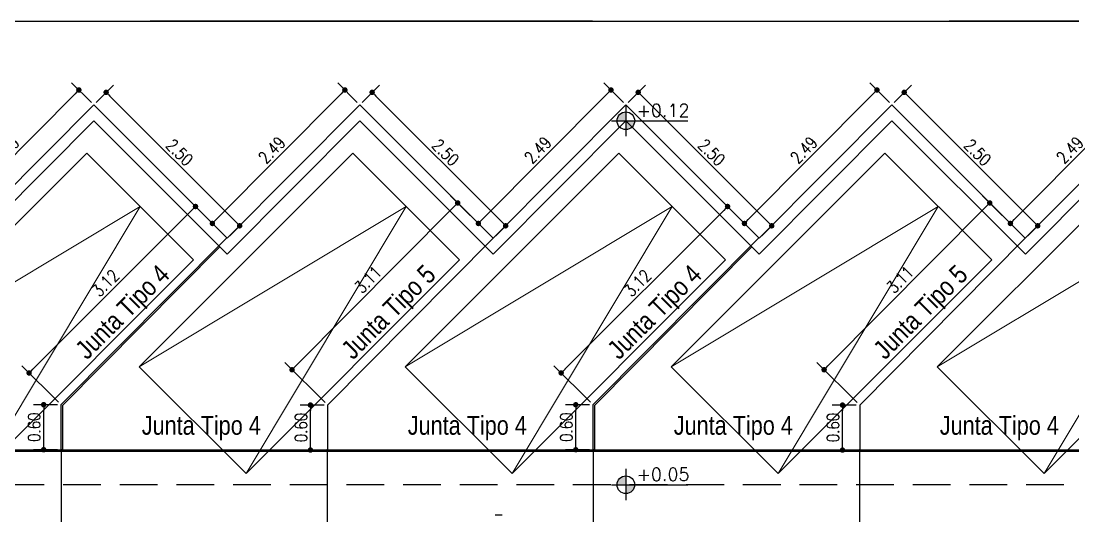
# Model space of a CAD drawing. Header units: millimetres. Extents: x 28448 to 57563, y -116865 to -58388.
# Drawn here: x 28729.33 to 28743.25, y -58455.07 to -58448.52 of the extents above; entities that cross this region are included whole.
import ezdxf

# ---------------------------------------------------------------- set-up
doc = ezdxf.new("R2010")
doc.units = ezdxf.units.MM
doc.header["$PDMODE"] = 35
doc.header["$PDSIZE"] = 0.5
doc.linetypes.add('DASHED', pattern=[0.75, 0.5, -0.25])
doc.layers.get('DEFPOINTS').update_dxf_attribs({"color": 252, "lineweight": 5})
for name, color, linetype in [('-PA-Cotas', 4, 'Continuous'), ('-PA-Muros', 1, 'Continuous'), ('-PA-Nivel Cero', 251, 'Continuous'), ('Proyecto de Pavimento', 4, 'Continuous')]:
    doc.layers.add(name, color=color, linetype=linetype)
doc.layers.add('-VC-Techos', color=251, linetype='Continuous', lineweight=13)
doc.styles.add('Angosta', font='romans.shx', dxfattribs={"width": 0.8})
doc.styles.add('ARIAL', font='ARIALN.TTF')
doc.styles.add('romans', font='romans.shx')
doc.dimstyles.new('JC_1@100', dxfattribs={"dimscale": 0.9, "dimtxt": 0.18, "dimasz": 0.08, "dimexe": 0.15, "dimexo": 0.05, "dimgap": 0.05, "dimtad": 1, "dimzin": 1, "dimdsep": 46, "dimtxsty": 'Angosta', "dimblk1": 'DOT', "dimblk2": 'DOT', "dimsah": 1, "dimcen": 0.09, "dimclrd": 2, "dimclre": 1, "dimclrt": 3, "dimaunit": 1, "dimadec": 3, "dimazin": 0, "dimtfac": 1.8, "dimtmove": 2, "dimatfit": 3, "dimldrblk": 'DOT', "dimfxl": 0.15, "dimtolj": 1, "dimtzin": 0, "dimarcsym": 0})

# ---------------------------------------------------------------- blocks, each defined once
blk = doc.blocks.new('A$C425A0BF6')
at = {"layer": '-VC-Techos', "color": 6, "linetype": 'Continuous'}
for p, q in [((0, 4), (2, 4)), ((0, 0), (0, 4)), ((0, 0), (1, 4)), ((1, 4), (2, 0)), ((2, 4), (2, 0)), ((2, 0), (0, 0))]:
    blk.add_line(p, q, dxfattribs=at)
blk = doc.blocks.new('A$C445B3242')
h = blk.add_hatch(color=256)
h.paths.add_polyline_path([(0.195, 0.389, 0.414214), (0, 0.195), (0.195, 0.195)])
h.paths.add_polyline_path([(0.195, 0, 0.414214), (0.389, 0.195), (0.195, 0.195)])
for p, q in [((0.197, 0.544), (0.197, -0.147)), ((0.195, 0.389), (0.195, 0)), ((-0.123, 0.194), (1.565, 0.194)), ((0, 0.195), (0.389, 0.195))]:
    blk.add_line(p, q)
blk.add_circle((0.195, 0.195), 0.195)
blk = doc.blocks.new('_Dot')
at = {"color": 0, "linetype": 'ByBlock', "lineweight": -2}
blk.add_line((-0.5, 0), (-1, 0), dxfattribs=at)
at = {"color": 0, "linetype": 'ByBlock', "const_width": 0.5}
blk.add_lwpolyline([(-0.25, 0, 1), (0.25, 0, 1)], format="xyb", close=True, dxfattribs=at)
blk = doc.blocks.new('*D311')
at = {"layer": 'DEFPOINTS', "color": 0, "transparency": 16777216}
for p in [(28730.092, -58449.432), (28730.289, -58449.627), (28728.534, -58451.395)]:
    blk.add_point(p, dxfattribs=at)
at = {"layer": 'Proyecto de Pavimento', "color": 1, "lineweight": -2, "transparency": 16777216}
for p, q in [((28730.257, -58449.596), (28729.996, -58449.337)), ((28728.503, -58451.364), (28728.242, -58451.105))]:
    blk.add_line(p, q, dxfattribs=at)
at = {"layer": 'Proyecto de Pavimento', "color": 2, "lineweight": -2, "transparency": 16777216}
blk.add_line((28728.388, -58451.149), (28730.041, -58449.483), dxfattribs=at)
at = {"layer": 'Proyecto de Pavimento', "color": 2, "lineweight": -2, "transparency": 16777216, "xscale": 0.072, "yscale": 0.072, "zscale": 0.072}
for p, rotation in [((28730.092, -58449.432), 45.21542905407202), ((28728.338, -58451.2), 225.215429054072)]:
    blk.add_blockref('_Dot', p, dxfattribs=dict(at, rotation=rotation))
at = {"layer": 'Proyecto de Pavimento', "color": 3, "transparency": 16777216, "insert": (28729.125, -58450.227), "char_height": 0.162, "attachment_point": 5, "rotation": 45.2154, "style": 'Angosta'}
blk.add_mtext('\\A1;2.49', dxfattribs=at)
blk = doc.blocks.new('*D312')
at = {"layer": 'DEFPOINTS', "color": 0, "transparency": 16777216}
for p in [(28730.289, -58449.627), (28732.221, -58451.231), (28732.057, -58451.395)]:
    blk.add_point(p, dxfattribs=at)
at = {"layer": 'Proyecto de Pavimento', "color": 1, "lineweight": -2, "transparency": 16777216}
for p, q in [((28730.321, -58449.596), (28730.549, -58449.368)), ((28732.089, -58451.363), (28732.316, -58451.136))]:
    blk.add_line(p, q, dxfattribs=at)
at = {"layer": 'Proyecto de Pavimento', "color": 2, "lineweight": -2, "transparency": 16777216}
blk.add_line((28730.504, -58449.514), (28732.17, -58451.18), dxfattribs=at)
at = {"layer": 'Proyecto de Pavimento', "color": 2, "lineweight": -2, "transparency": 16777216, "xscale": 0.072, "yscale": 0.072, "zscale": 0.072}
for p, rotation in [((28730.453, -58449.463), 135), ((28732.221, -58451.231), 315)]:
    blk.add_blockref('_Dot', p, dxfattribs=dict(at, rotation=rotation))
at = {"layer": 'Proyecto de Pavimento', "color": 3, "transparency": 16777216, "insert": (28731.426, -58450.258), "char_height": 0.162, "attachment_point": 5, "rotation": 315, "style": 'Angosta'}
blk.add_mtext('\\A1;2.50', dxfattribs=at)
blk = doc.blocks.new('*D313')
at = {"layer": 'DEFPOINTS', "color": 0, "transparency": 16777216}
for p in [(28733.614, -58449.432), (28733.811, -58449.627), (28732.057, -58451.395)]:
    blk.add_point(p, dxfattribs=at)
at = {"layer": 'Proyecto de Pavimento', "color": 1, "lineweight": -2, "transparency": 16777216}
for p, q in [((28733.779, -58449.596), (28733.519, -58449.337)), ((28732.025, -58451.364), (28731.764, -58451.105))]:
    blk.add_line(p, q, dxfattribs=at)
at = {"layer": 'Proyecto de Pavimento', "color": 2, "lineweight": -2, "transparency": 16777216}
blk.add_line((28731.911, -58451.149), (28733.564, -58449.483), dxfattribs=at)
at = {"layer": 'Proyecto de Pavimento', "color": 2, "lineweight": -2, "transparency": 16777216, "xscale": 0.072, "yscale": 0.072, "zscale": 0.072}
for p, rotation in [((28733.614, -58449.432), 45.21542905407202), ((28731.86, -58451.2), 225.215429054072)]:
    blk.add_blockref('_Dot', p, dxfattribs=dict(at, rotation=rotation))
at = {"layer": 'Proyecto de Pavimento', "color": 3, "transparency": 16777216, "insert": (28732.648, -58450.227), "char_height": 0.162, "attachment_point": 5, "rotation": 45.2154, "style": 'Angosta'}
blk.add_mtext('\\A1;2.49', dxfattribs=at)
blk = doc.blocks.new('*D314')
at = {"layer": 'DEFPOINTS', "color": 0, "transparency": 16777216}
for p in [(28733.811, -58449.627), (28735.743, -58451.231), (28735.579, -58451.395)]:
    blk.add_point(p, dxfattribs=at)
at = {"layer": 'Proyecto de Pavimento', "color": 1, "lineweight": -2, "transparency": 16777216}
for p, q in [((28733.843, -58449.596), (28734.071, -58449.368)), ((28735.611, -58451.363), (28735.839, -58451.136))]:
    blk.add_line(p, q, dxfattribs=at)
at = {"layer": 'Proyecto de Pavimento', "color": 2, "lineweight": -2, "transparency": 16777216}
blk.add_line((28734.026, -58449.514), (28735.692, -58451.18), dxfattribs=at)
at = {"layer": 'Proyecto de Pavimento', "color": 2, "lineweight": -2, "transparency": 16777216, "xscale": 0.072, "yscale": 0.072, "zscale": 0.072}
for p, rotation in [((28733.975, -58449.463), 135), ((28735.743, -58451.231), 315)]:
    blk.add_blockref('_Dot', p, dxfattribs=dict(at, rotation=rotation))
at = {"layer": 'Proyecto de Pavimento', "color": 3, "transparency": 16777216, "insert": (28734.948, -58450.258), "char_height": 0.162, "attachment_point": 5, "rotation": 315, "style": 'Angosta'}
blk.add_mtext('\\A1;2.50', dxfattribs=at)
blk = doc.blocks.new('*D315')
at = {"layer": 'DEFPOINTS', "color": 0, "transparency": 16777216}
for p in [(28737.137, -58449.432), (28737.334, -58449.627), (28735.579, -58451.395)]:
    blk.add_point(p, dxfattribs=at)
at = {"layer": 'Proyecto de Pavimento', "color": 1, "lineweight": -2, "transparency": 16777216}
for p, q in [((28737.302, -58449.596), (28737.041, -58449.337)), ((28735.547, -58451.364), (28735.286, -58451.105))]:
    blk.add_line(p, q, dxfattribs=at)
at = {"layer": 'Proyecto de Pavimento', "color": 2, "lineweight": -2, "transparency": 16777216}
blk.add_line((28735.433, -58451.149), (28737.086, -58449.483), dxfattribs=at)
at = {"layer": 'Proyecto de Pavimento', "color": 2, "lineweight": -2, "transparency": 16777216, "xscale": 0.072, "yscale": 0.072, "zscale": 0.072}
for p, rotation in [((28737.137, -58449.432), 45.21542905407202), ((28735.382, -58451.2), 225.215429054072)]:
    blk.add_blockref('_Dot', p, dxfattribs=dict(at, rotation=rotation))
at = {"layer": 'Proyecto de Pavimento', "color": 3, "transparency": 16777216, "insert": (28736.17, -58450.227), "char_height": 0.162, "attachment_point": 5, "rotation": 45.2154, "style": 'Angosta'}
blk.add_mtext('\\A1;2.49', dxfattribs=at)
blk = doc.blocks.new('*D316')
at = {"layer": 'DEFPOINTS', "color": 0, "transparency": 16777216}
for p in [(28737.334, -58449.627), (28739.266, -58451.231), (28739.101, -58451.395)]:
    blk.add_point(p, dxfattribs=at)
at = {"layer": 'Proyecto de Pavimento', "color": 1, "lineweight": -2, "transparency": 16777216}
for p, q in [((28737.365, -58449.596), (28737.593, -58449.368)), ((28739.133, -58451.363), (28739.361, -58451.136))]:
    blk.add_line(p, q, dxfattribs=at)
at = {"layer": 'Proyecto de Pavimento', "color": 2, "lineweight": -2, "transparency": 16777216}
blk.add_line((28737.549, -58449.514), (28739.215, -58451.18), dxfattribs=at)
at = {"layer": 'Proyecto de Pavimento', "color": 2, "lineweight": -2, "transparency": 16777216, "xscale": 0.072, "yscale": 0.072, "zscale": 0.072}
for p, rotation in [((28737.498, -58449.463), 135), ((28739.266, -58451.231), 315)]:
    blk.add_blockref('_Dot', p, dxfattribs=dict(at, rotation=rotation))
at = {"layer": 'Proyecto de Pavimento', "color": 3, "transparency": 16777216, "insert": (28738.471, -58450.258), "char_height": 0.162, "attachment_point": 5, "rotation": 315, "style": 'Angosta'}
blk.add_mtext('\\A1;2.50', dxfattribs=at)
blk = doc.blocks.new('*D317')
at = {"layer": 'DEFPOINTS', "color": 0, "transparency": 16777216}
for p in [(28740.659, -58449.432), (28740.856, -58449.627), (28739.101, -58451.395)]:
    blk.add_point(p, dxfattribs=at)
at = {"layer": 'Proyecto de Pavimento', "color": 1, "lineweight": -2, "transparency": 16777216}
for p, q in [((28740.824, -58449.596), (28740.563, -58449.337)), ((28739.069, -58451.364), (28738.809, -58451.105))]:
    blk.add_line(p, q, dxfattribs=at)
at = {"layer": 'Proyecto de Pavimento', "color": 2, "lineweight": -2, "transparency": 16777216}
blk.add_line((28738.955, -58451.149), (28740.608, -58449.483), dxfattribs=at)
at = {"layer": 'Proyecto de Pavimento', "color": 2, "lineweight": -2, "transparency": 16777216, "xscale": 0.072, "yscale": 0.072, "zscale": 0.072}
for p, rotation in [((28740.659, -58449.432), 45.21542905407202), ((28738.905, -58451.2), 225.215429054072)]:
    blk.add_blockref('_Dot', p, dxfattribs=dict(at, rotation=rotation))
at = {"layer": 'Proyecto de Pavimento', "color": 3, "transparency": 16777216, "insert": (28739.692, -58450.227), "char_height": 0.162, "attachment_point": 5, "rotation": 45.2154, "style": 'Angosta'}
blk.add_mtext('\\A1;2.49', dxfattribs=at)
blk = doc.blocks.new('*D318')
at = {"layer": 'DEFPOINTS', "color": 0, "transparency": 16777216}
for p in [(28740.856, -58449.627), (28742.788, -58451.231), (28742.624, -58451.395)]:
    blk.add_point(p, dxfattribs=at)
at = {"layer": 'Proyecto de Pavimento', "color": 1, "lineweight": -2, "transparency": 16777216}
for p, q in [((28740.888, -58449.596), (28741.116, -58449.368)), ((28742.656, -58451.363), (28742.883, -58451.136))]:
    blk.add_line(p, q, dxfattribs=at)
at = {"layer": 'Proyecto de Pavimento', "color": 2, "lineweight": -2, "transparency": 16777216}
blk.add_line((28741.071, -58449.514), (28742.737, -58451.18), dxfattribs=at)
at = {"layer": 'Proyecto de Pavimento', "color": 2, "lineweight": -2, "transparency": 16777216, "xscale": 0.072, "yscale": 0.072, "zscale": 0.072}
for p, rotation in [((28741.02, -58449.463), 135), ((28742.788, -58451.231), 315)]:
    blk.add_blockref('_Dot', p, dxfattribs=dict(at, rotation=rotation))
at = {"layer": 'Proyecto de Pavimento', "color": 3, "transparency": 16777216, "insert": (28741.993, -58450.258), "char_height": 0.162, "attachment_point": 5, "rotation": 315, "style": 'Angosta'}
blk.add_mtext('\\A1;2.50', dxfattribs=at)
blk = doc.blocks.new('*D319')
at = {"layer": 'DEFPOINTS', "color": 0, "transparency": 16777216}
for p in [(28744.181, -58449.432), (28744.378, -58449.627), (28742.624, -58451.395)]:
    blk.add_point(p, dxfattribs=at)
at = {"layer": 'Proyecto de Pavimento', "color": 1, "lineweight": -2, "transparency": 16777216}
for p, q in [((28744.346, -58449.596), (28744.086, -58449.337)), ((28742.592, -58451.364), (28742.331, -58451.105))]:
    blk.add_line(p, q, dxfattribs=at)
at = {"layer": 'Proyecto de Pavimento', "color": 2, "lineweight": -2, "transparency": 16777216}
blk.add_line((28742.478, -58451.149), (28744.131, -58449.483), dxfattribs=at)
at = {"layer": 'Proyecto de Pavimento', "color": 2, "lineweight": -2, "transparency": 16777216, "xscale": 0.072, "yscale": 0.072, "zscale": 0.072}
for p, rotation in [((28744.181, -58449.432), 45.21542905407202), ((28742.427, -58451.2), 225.215429054072)]:
    blk.add_blockref('_Dot', p, dxfattribs=dict(at, rotation=rotation))
at = {"layer": 'Proyecto de Pavimento', "color": 3, "transparency": 16777216, "insert": (28743.215, -58450.227), "char_height": 0.162, "attachment_point": 5, "rotation": 45.2154, "style": 'Angosta'}
blk.add_mtext('\\A1;2.49', dxfattribs=at)
blk = doc.blocks.new('*D337')
at = {"layer": 'DEFPOINTS', "color": 0, "transparency": 16777216}
for p in [(28729.626, -58453.601), (28729.854, -58453.601), (28729.854, -58454.197)]:
    blk.add_point(p, dxfattribs=at)
at = {"layer": 'Proyecto de Pavimento', "color": 1, "lineweight": -2, "transparency": 16777216}
for p, q in [((28729.809, -58453.601), (28729.491, -58453.601)), ((28729.809, -58454.197), (28729.491, -58454.197))]:
    blk.add_line(p, q, dxfattribs=at)
at = {"layer": 'Proyecto de Pavimento', "color": 2, "lineweight": -2, "transparency": 16777216}
blk.add_line((28729.626, -58454.125), (28729.626, -58453.673), dxfattribs=at)
at = {"layer": 'Proyecto de Pavimento', "color": 2, "lineweight": -2, "transparency": 16777216, "xscale": 0.072, "yscale": 0.072, "zscale": 0.072}
for p, rotation in [((28729.626, -58453.601), 90), ((28729.626, -58454.197), 270)]:
    blk.add_blockref('_Dot', p, dxfattribs=dict(at, rotation=rotation))
at = {"layer": 'Proyecto de Pavimento', "color": 3, "transparency": 16777216, "insert": (28729.5, -58453.899), "char_height": 0.162, "attachment_point": 5, "rotation": 90, "style": 'Angosta'}
blk.add_mtext('\\A1;0.60', dxfattribs=at)
blk = doc.blocks.new('*D338')
at = {"layer": 'DEFPOINTS', "color": 0, "transparency": 16777216}
for p in [(28733.158, -58453.605), (28733.386, -58453.605), (28733.386, -58454.201)]:
    blk.add_point(p, dxfattribs=at)
at = {"layer": 'Proyecto de Pavimento', "color": 1, "lineweight": -2, "transparency": 16777216}
for p, q in [((28733.341, -58453.605), (28733.023, -58453.605)), ((28733.341, -58454.201), (28733.023, -58454.201))]:
    blk.add_line(p, q, dxfattribs=at)
at = {"layer": 'Proyecto de Pavimento', "color": 2, "lineweight": -2, "transparency": 16777216}
blk.add_line((28733.158, -58454.129), (28733.158, -58453.677), dxfattribs=at)
at = {"layer": 'Proyecto de Pavimento', "color": 2, "lineweight": -2, "transparency": 16777216, "xscale": 0.072, "yscale": 0.072, "zscale": 0.072}
for p, rotation in [((28733.158, -58453.605), 90), ((28733.158, -58454.201), 270)]:
    blk.add_blockref('_Dot', p, dxfattribs=dict(at, rotation=rotation))
at = {"layer": 'Proyecto de Pavimento', "color": 3, "transparency": 16777216, "insert": (28733.032, -58453.903), "char_height": 0.162, "attachment_point": 5, "rotation": 90, "style": 'Angosta'}
blk.add_mtext('\\A1;0.60', dxfattribs=at)
blk = doc.blocks.new('*D339')
at = {"layer": 'DEFPOINTS', "color": 0, "transparency": 16777216}
for p in [(28736.671, -58453.601), (28736.898, -58453.601), (28736.898, -58454.197)]:
    blk.add_point(p, dxfattribs=at)
at = {"layer": 'Proyecto de Pavimento', "color": 1, "lineweight": -2, "transparency": 16777216}
for p, q in [((28736.853, -58453.601), (28736.536, -58453.601)), ((28736.853, -58454.197), (28736.536, -58454.197))]:
    blk.add_line(p, q, dxfattribs=at)
at = {"layer": 'Proyecto de Pavimento', "color": 2, "lineweight": -2, "transparency": 16777216}
blk.add_line((28736.671, -58454.125), (28736.671, -58453.673), dxfattribs=at)
at = {"layer": 'Proyecto de Pavimento', "color": 2, "lineweight": -2, "transparency": 16777216, "xscale": 0.072, "yscale": 0.072, "zscale": 0.072}
for p, rotation in [((28736.671, -58453.601), 90), ((28736.671, -58454.197), 270)]:
    blk.add_blockref('_Dot', p, dxfattribs=dict(at, rotation=rotation))
at = {"layer": 'Proyecto de Pavimento', "color": 3, "transparency": 16777216, "insert": (28736.545, -58453.899), "char_height": 0.162, "attachment_point": 5, "rotation": 90, "style": 'Angosta'}
blk.add_mtext('\\A1;0.60', dxfattribs=at)
blk = doc.blocks.new('*D340')
at = {"layer": 'DEFPOINTS', "color": 0, "transparency": 16777216}
for p in [(28740.203, -58453.605), (28740.431, -58453.605), (28740.431, -58454.201)]:
    blk.add_point(p, dxfattribs=at)
at = {"layer": 'Proyecto de Pavimento', "color": 1, "lineweight": -2, "transparency": 16777216}
for p, q in [((28740.386, -58453.605), (28740.068, -58453.605)), ((28740.386, -58454.201), (28740.068, -58454.201))]:
    blk.add_line(p, q, dxfattribs=at)
at = {"layer": 'Proyecto de Pavimento', "color": 2, "lineweight": -2, "transparency": 16777216}
blk.add_line((28740.203, -58454.129), (28740.203, -58453.677), dxfattribs=at)
at = {"layer": 'Proyecto de Pavimento', "color": 2, "lineweight": -2, "transparency": 16777216, "xscale": 0.072, "yscale": 0.072, "zscale": 0.072}
for p, rotation in [((28740.203, -58453.605), 90), ((28740.203, -58454.201), 270)]:
    blk.add_blockref('_Dot', p, dxfattribs=dict(at, rotation=rotation))
at = {"layer": 'Proyecto de Pavimento', "color": 3, "transparency": 16777216, "insert": (28740.077, -58453.903), "char_height": 0.162, "attachment_point": 5, "rotation": 90, "style": 'Angosta'}
blk.add_mtext('\\A1;0.60', dxfattribs=at)
blk = doc.blocks.new('*D352')
at = {"layer": 'DEFPOINTS', "color": 0, "transparency": 16777216}
for p in [(28731.636, -58450.975), (28732.057, -58451.395), (28729.854, -58453.601)]:
    blk.add_point(p, dxfattribs=at)
at = {"layer": 'Proyecto de Pavimento', "color": 1, "lineweight": -2, "transparency": 16777216}
for p, q in [((28732.025, -58451.363), (28731.54, -58450.88)), ((28729.822, -58453.569), (28729.337, -58453.085))]:
    blk.add_line(p, q, dxfattribs=at)
at = {"layer": 'Proyecto de Pavimento', "color": 2, "lineweight": -2, "transparency": 16777216}
blk.add_line((28729.484, -58453.13), (28731.585, -58451.026), dxfattribs=at)
at = {"layer": 'Proyecto de Pavimento', "color": 2, "lineweight": -2, "transparency": 16777216, "xscale": 0.072, "yscale": 0.072, "zscale": 0.072}
for p, rotation in [((28731.636, -58450.975), 45.03163275177798), ((28729.433, -58453.18), 225.031632751778)]:
    blk.add_blockref('_Dot', p, dxfattribs=dict(at, rotation=rotation))
at = {"layer": 'Proyecto de Pavimento', "color": 3, "transparency": 16777216, "insert": (28730.445, -58451.989), "char_height": 0.162, "attachment_point": 5, "rotation": 45.0316, "style": 'Angosta'}
blk.add_mtext('\\A1;3.12', dxfattribs=at)
blk = doc.blocks.new('*D353')
at = {"layer": 'DEFPOINTS', "color": 0, "transparency": 16777216}
for p in [(28735.108, -58450.928), (28735.579, -58451.395), (28733.386, -58453.605)]:
    blk.add_point(p, dxfattribs=at)
at = {"layer": 'Proyecto de Pavimento', "color": 1, "lineweight": -2, "transparency": 16777216}
for p, q in [((28735.547, -58451.364), (28735.012, -58450.833)), ((28733.354, -58453.573), (28732.819, -58453.042))]:
    blk.add_line(p, q, dxfattribs=at)
at = {"layer": 'Proyecto de Pavimento', "color": 2, "lineweight": -2, "transparency": 16777216}
blk.add_line((28732.966, -58453.086), (28735.058, -58450.979), dxfattribs=at)
at = {"layer": 'Proyecto de Pavimento', "color": 2, "lineweight": -2, "transparency": 16777216, "xscale": 0.072, "yscale": 0.072, "zscale": 0.072}
for p, rotation in [((28735.108, -58450.928), 45.21542905410529), ((28732.915, -58453.138), 225.2154290541053)]:
    blk.add_blockref('_Dot', p, dxfattribs=dict(at, rotation=rotation))
at = {"layer": 'Proyecto de Pavimento', "color": 3, "transparency": 16777216, "insert": (28733.922, -58451.944), "char_height": 0.162, "attachment_point": 5, "rotation": 45.2154, "style": 'Angosta'}
blk.add_mtext('\\A1;3.11', dxfattribs=at)
blk = doc.blocks.new('*D354')
at = {"layer": 'DEFPOINTS', "color": 0, "transparency": 16777216}
for p in [(28738.681, -58450.975), (28739.101, -58451.395), (28736.898, -58453.601)]:
    blk.add_point(p, dxfattribs=at)
at = {"layer": 'Proyecto de Pavimento', "color": 1, "lineweight": -2, "transparency": 16777216}
for p, q in [((28739.07, -58451.363), (28738.585, -58450.88)), ((28736.866, -58453.569), (28736.382, -58453.085))]:
    blk.add_line(p, q, dxfattribs=at)
at = {"layer": 'Proyecto de Pavimento', "color": 2, "lineweight": -2, "transparency": 16777216}
blk.add_line((28736.528, -58453.13), (28738.63, -58451.026), dxfattribs=at)
at = {"layer": 'Proyecto de Pavimento', "color": 2, "lineweight": -2, "transparency": 16777216, "xscale": 0.072, "yscale": 0.072, "zscale": 0.072}
for p, rotation in [((28738.681, -58450.975), 45.03163275177798), ((28736.478, -58453.18), 225.031632751778)]:
    blk.add_blockref('_Dot', p, dxfattribs=dict(at, rotation=rotation))
at = {"layer": 'Proyecto de Pavimento', "color": 3, "transparency": 16777216, "insert": (28737.49, -58451.989), "char_height": 0.162, "attachment_point": 5, "rotation": 45.0316, "style": 'Angosta'}
blk.add_mtext('\\A1;3.12', dxfattribs=at)
blk = doc.blocks.new('*D355')
at = {"layer": 'DEFPOINTS', "color": 0, "transparency": 16777216}
for p in [(28742.153, -58450.928), (28742.624, -58451.395), (28740.431, -58453.605)]:
    blk.add_point(p, dxfattribs=at)
at = {"layer": 'Proyecto de Pavimento', "color": 1, "lineweight": -2, "transparency": 16777216}
for p, q in [((28742.592, -58451.364), (28742.057, -58450.833)), ((28740.399, -58453.573), (28739.864, -58453.042))]:
    blk.add_line(p, q, dxfattribs=at)
at = {"layer": 'Proyecto de Pavimento', "color": 2, "lineweight": -2, "transparency": 16777216}
blk.add_line((28740.01, -58453.086), (28742.102, -58450.979), dxfattribs=at)
at = {"layer": 'Proyecto de Pavimento', "color": 2, "lineweight": -2, "transparency": 16777216, "xscale": 0.072, "yscale": 0.072, "zscale": 0.072}
for p, rotation in [((28742.153, -58450.928), 45.21542905410529), ((28739.96, -58453.138), 225.2154290541053)]:
    blk.add_blockref('_Dot', p, dxfattribs=dict(at, rotation=rotation))
at = {"layer": 'Proyecto de Pavimento', "color": 3, "transparency": 16777216, "insert": (28740.967, -58451.944), "char_height": 0.162, "attachment_point": 5, "rotation": 45.2154, "style": 'Angosta'}
blk.add_mtext('\\A1;3.11', dxfattribs=at)

msp = doc.modelspace()

# ---------------------------------------------------------------- linework, layer by layer
at = {"layer": '-PA-Muros'}
msp.add_line((28736.8931, -58448.5208), (28731.037, -58448.5208), dxfattribs=at)
at = {"layer": '-PA-Nivel Cero'}
for p, q in [((28769.2412, -58448.5229), (28710.5953, -58448.5229)), ((28719.2125, -58448.5184), (28760.9347, -58448.5184)), ((28761.4461, -58448.5229), (28735.6052, -58448.5229)), ((28756.6148, -58448.5208), (28741.6148, -58448.5208)), ((28735.6982, -58455.0655), (28735.6052, -58455.0656))]:
    msp.add_line(p, q, dxfattribs=at)
at = {"layer": 'Proyecto de Pavimento'}
for p, q in [((28730.289, -58449.6275), (28728.5345, -58451.3953)), ((28732.0568, -58451.3953), (28730.289, -58449.6275)), ((28733.8113, -58449.6275), (28732.0568, -58451.3953)), ((28735.5791, -58451.3953), (28733.8113, -58449.6275)), ((28737.3336, -58449.6275), (28735.5791, -58451.3953)), ((28739.1014, -58451.3953), (28737.3336, -58449.6275)), ((28740.8559, -58449.6275), (28739.1014, -58451.3953)), ((28742.6237, -58451.3953), (28740.8559, -58449.6275)), ((28744.3782, -58449.6275), (28742.6237, -58451.3953)), ((28730.2894, -58449.84), (28728.5348, -58451.6078)), ((28732.0572, -58451.6078), (28730.2894, -58449.84)), ((28733.8117, -58449.84), (28732.0572, -58451.6078)), ((28735.5795, -58451.6078), (28733.8117, -58449.84)), ((28737.334, -58449.84), (28735.5795, -58451.6078)), ((28739.1018, -58451.6078), (28737.334, -58449.84)), ((28740.8563, -58449.84), (28739.1018, -58451.6078)), ((28742.6241, -58451.6078), (28740.8563, -58449.84)), ((28744.3786, -58449.84), (28742.6241, -58451.6078))]:
    msp.add_line(p, q, dxfattribs=at)
at = {"layer": 'Proyecto de Pavimento', "color": 6}
for p, q in [((28732.0497, -58451.3882), (28729.8537, -58453.6008)), ((28739.0943, -58451.3882), (28736.8983, -58453.6008)), ((28731.9582, -58451.5088), (28729.8737, -58453.609)), ((28739.0028, -58451.5088), (28736.9183, -58453.609))]:
    msp.add_line(p, q, dxfattribs=at)
at = {"layer": 'Proyecto de Pavimento', "color": 7}
for p, q in [((28735.5791, -58451.3953), (28733.386, -58453.6049)), ((28742.6237, -58451.3953), (28740.4306, -58453.6049))]:
    msp.add_line(p, q, dxfattribs=at)
at = {"layer": 'Proyecto de Pavimento', "color": 6}
for points in [[(28729.8537, -58453.6008), (28729.8537, -58454.201)], [(28729.8737, -58453.609), (28729.8737, -58454.201)], [(28736.8983, -58453.6008), (28736.8983, -58454.201)], [(28736.9183, -58453.609), (28736.9183, -58454.201)], [(28771.7413, -58454.201), (28715.3842, -58454.201)], [(28771.7413, -58454.221), (28715.3842, -58454.221)]]:
    msp.add_lwpolyline(points, dxfattribs=at)
at = {"layer": 'Proyecto de Pavimento', "color": 7}
for points in [[(28733.386, -58453.6049), (28733.386, -58454.201)], [(28740.4306, -58453.6049), (28740.4306, -58454.201)]]:
    msp.add_lwpolyline(points, dxfattribs=at)
at = {"layer": 'Proyecto de Pavimento', "color": 3}
for points in [[(28729.8639, -58461.801), (28729.8637, -58454.191)], [(28733.3861, -58457.991), (28733.386, -58454.191)], [(28736.9085, -58461.821), (28736.9083, -58454.191)], [(28740.4307, -58457.991), (28740.4306, -58454.191)]]:
    msp.add_lwpolyline(points, dxfattribs=at)
at = {"layer": 'Proyecto de Pavimento', "linetype": 'DASHED'}
msp.add_lwpolyline([(28770.8845, -58454.661), (28715.0865, -58454.661)], dxfattribs=at)

# ---------------------------------------------------------------- block references
at = {"layer": '-VC-Techos', "color": 6, "linetype": 'Continuous', "xscale": -1, "rotation": 315}
for p in [(28728.7829, -58454.511, -499.7933), (28732.3052, -58454.511, -499.7933), (28735.8276, -58454.511, -499.7933), (28739.3499, -58454.511, -499.7933), (28742.8722, -58454.511, -499.7933)]:
    msp.add_blockref('A$C425A0BF6', p, dxfattribs=at)
at = {"layer": 'Proyecto de Pavimento', "xscale": 0.6000000000931323, "yscale": 0.6000000000931323, "zscale": 0.6000000000931323}
for p in [(28737.2173, -58449.9568, -499.7933), (28737.2173, -58454.7777, -499.7933)]:
    msp.add_blockref('A$C445B3242', p, dxfattribs=at)

# ---------------------------------------------------------------- texts
at = {"layer": '-PA-Cotas', "linetype": 'Continuous', "char_height": 0.17, "width": 12.695578, "attachment_point": 3, "rotation": 0.13103, "style": 'romans'}
for s, insert in [('+0.12', (28738.1769, -58449.6167, -499.7933)), ('+0.05', (28738.1769, -58454.4376, -499.7933))]:
    msp.add_mtext(s, dxfattribs=dict(at, insert=insert))
at = {"layer": 'Proyecto de Pavimento', "color": 0, "style": 'ARIAL'}
for s, p in [('Junta Tipo 4', (28730.1991, -58453.0158)), ('Junta Tipo 5', (28733.7214, -58453.0158)), ('Junta Tipo 4', (28737.2437, -58453.0158)), ('Junta Tipo 5', (28740.766, -58453.0158))]:
    msp.add_text(s, height=0.25, rotation=44.96599, dxfattribs=at).set_placement(p)
for p in [(28730.9247, -58453.9984), (28734.447, -58453.9984), (28737.9693, -58453.9984), (28741.4916, -58453.9984)]:
    msp.add_text('Junta Tipo 4', height=0.25, dxfattribs=at).set_placement(p)

# ---------------------------------------------------------------- dimensions: what is measured, and where the dimension line sits
at = {"layer": 'Proyecto de Pavimento'}
for p1, p2, distance, picture, middle in [((28728.5345, -58451.3953), (28730.289, -58449.6275), 0.2774, '*D311', (28729.1254, -58450.2272)), ((28730.289, -58449.6275), (28732.0568, -58451.3953), 0.2322, '*D312', (28731.4261, -58450.2581)), ((28732.0568, -58451.3953), (28733.8113, -58449.6275), 0.2774, '*D313', (28732.6477, -58450.2272)), ((28733.8113, -58449.6275), (28735.5791, -58451.3953), 0.2322, '*D314', (28734.9485, -58450.2581)), ((28735.5791, -58451.3953), (28737.3336, -58449.6275), 0.2774, '*D315', (28736.1701, -58450.2272)), ((28737.3336, -58449.6275), (28739.1014, -58451.3953), 0.2322, '*D316', (28738.4708, -58450.2581)), ((28739.1014, -58451.3953), (28740.8559, -58449.6275), 0.2774, '*D317', (28739.6924, -58450.2272)), ((28740.8559, -58449.6275), (28742.6237, -58451.3953), 0.2322, '*D318', (28741.9931, -58450.2581)), ((28742.6237, -58451.3953), (28744.3782, -58449.6275), 0.2774, '*D319', (28743.2147, -58450.2272)), ((28733.386, -58453.6049), (28735.5791, -58451.3953), 0.6634, '*D353', (28733.9223, -58451.944)), ((28740.4306, -58453.6049), (28742.6237, -58451.3953), 0.6634, '*D355', (28740.9669, -58451.944)), ((28729.8537, -58453.6008), (28732.0568, -58451.3953), 0.5947, '*D352', (28730.4453, -58451.9887)), ((28736.8983, -58453.6008), (28739.1014, -58451.3953), 0.5947, '*D354', (28737.4899, -58451.9887))]:
    dim = msp.add_aligned_dim(p1=p1, p2=p2, distance=distance, dimstyle='JC_1@100', dxfattribs=at)
    dim.commit()
    dim.dimension.update_dxf_attribs({"geometry": picture, "text_midpoint": middle})
for base, p1, p2, picture, middle in [((28729.6259, -58453.6008), (28729.8537, -58454.1969), (28729.8537, -58453.6008), '*D337', (28729.4999, -58453.8988)), ((28733.1582, -58453.6049), (28733.386, -58454.201), (28733.386, -58453.6049), '*D338', (28733.0322, -58453.903)), ((28736.6705, -58453.6008), (28736.8983, -58454.1969), (28736.8983, -58453.6008), '*D339', (28736.5445, -58453.8988)), ((28740.2029, -58453.6049), (28740.4306, -58454.201), (28740.4306, -58453.6049), '*D340', (28740.0769, -58453.903))]:
    dim = msp.add_linear_dim(base=base, p1=p1, p2=p2, angle=90, dimstyle='JC_1@100', dxfattribs=at)
    dim.commit()
    dim.dimension.update_dxf_attribs({"geometry": picture, "text_midpoint": middle})

doc.saveas('drawing.dxf')
